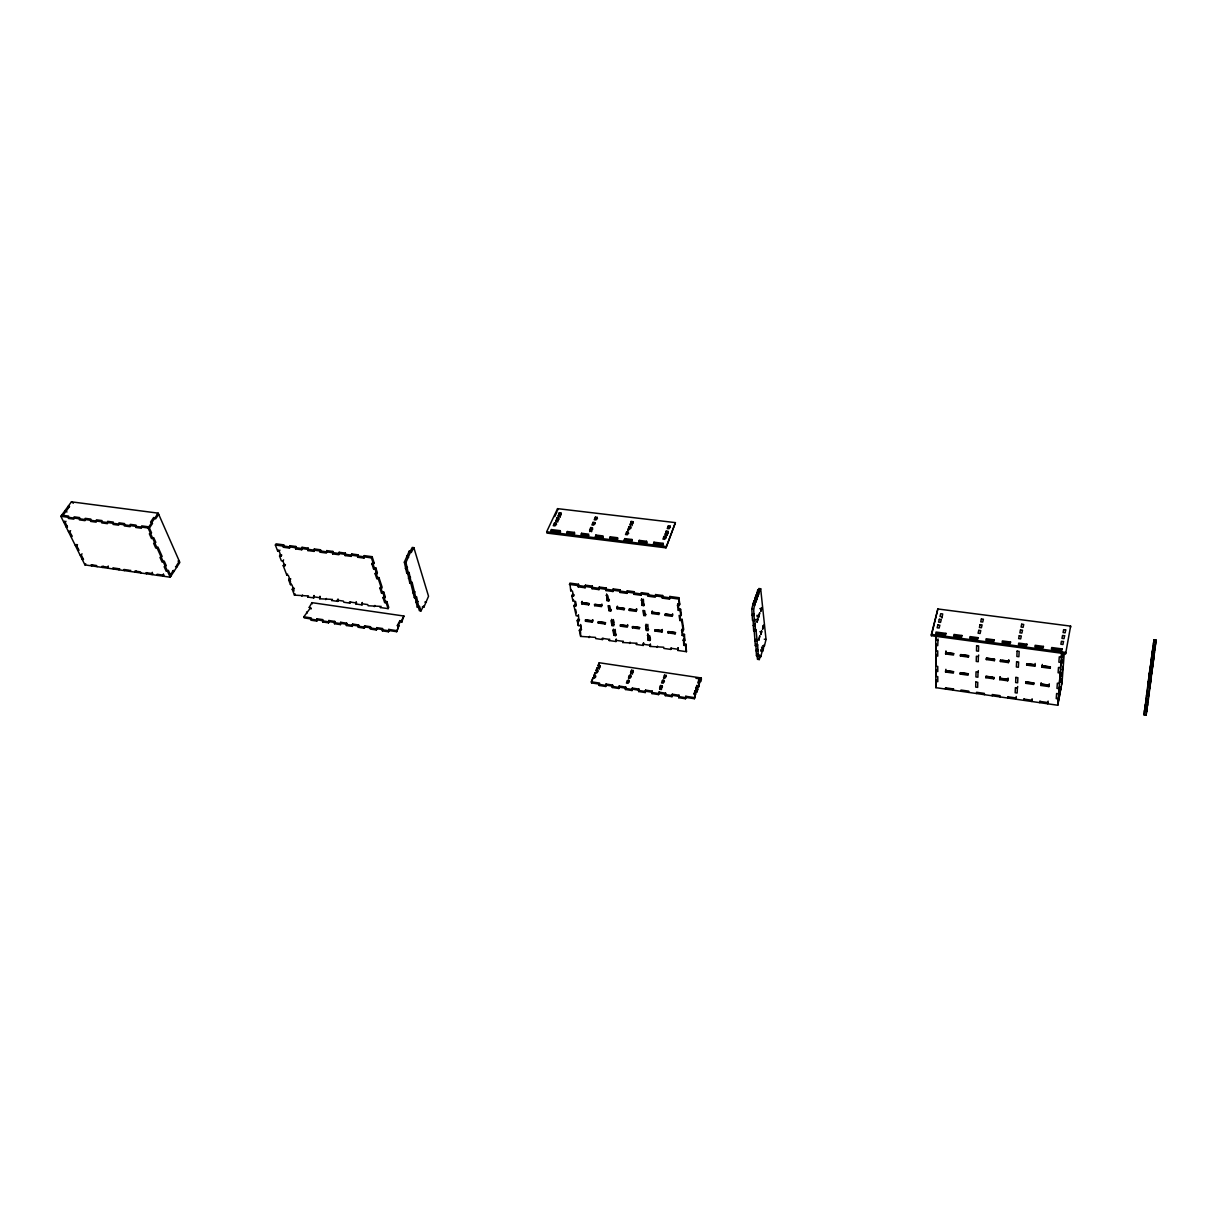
<?xml version="1.0" encoding="UTF-8"?>
<svg xmlns="http://www.w3.org/2000/svg" width="1217" height="1217" viewBox="0 0 1217 1217"><rect width="100%" height="100%" fill="white"/><g stroke="black" fill="none" stroke-linecap="round" stroke-linejoin="round"><path stroke-width="1.5" d="M941.988 618.069L942.688 613.931L940.726 613.672L940.011 616.471L941.988 616.73M945.563 670.734L953.367 671.83L953.367 673.107L945.548 672.012L945.898 669.304M945.609 653.955L945.959 651.217L945.609 653.955L953.504 655.035L953.519 653.727L945.609 652.647M960.213 674.081L960.228 672.803L968.093 673.914L968.063 675.192L960.213 674.081L960.548 672.651L968.397 673.746M960.426 655.993L960.441 654.685L968.397 655.78L968.367 657.089L960.426 655.993L960.776 654.563L968.702 655.644L968.367 657.089M960.974 691.286L960.989 690.039L968.778 691.15L968.747 692.412M976.536 693.538L976.566 692.275L984.401 693.401L984.355 694.664M978.012 672.088L977.905 677.215L975.928 676.941L976.034 671.799L978.012 672.088L978.346 670.643M978.377 656.495L978.255 661.713L976.262 661.44L976.384 656.222L978.377 656.495L978.711 655.05M985.816 677.686L985.861 676.409L993.787 677.519L993.741 678.812L985.816 677.686L986.135 676.256L992.479 677.139M986.318 659.553L986.363 658.245L994.38 659.34L994.35 660.664L986.318 659.553L986.652 658.108L994.669 659.203L994.35 660.664M992.205 695.789L992.235 694.527L1000.115 695.668L1000.07 696.93M999.705 679.649L1000.07 676.926L999.705 679.649L1007.676 680.775L1008.041 678.036L1007.98 679.329L1000.024 678.204M1000.374 661.485L1000.42 660.177L1008.482 661.287L1008.437 662.596L1000.374 661.485L1000.693 660.04M1007.676 680.775L1007.737 679.482L999.75 678.371M1008.437 662.596L1008.802 659.827L1008.482 661.287M1016.225 696.489L1015.86 699.197L1016.165 697.752M1017.397 687.94L1017.153 693.036L1015.161 692.747L1015.404 687.666L1017.397 687.94L1017.701 686.494M1025.703 683.315L1025.764 682.022L1033.826 683.163L1033.75 684.456L1025.703 683.315L1025.992 681.855M1026.661 665.106L1026.737 663.782L1034.876 664.908L1034.8 666.216L1026.661 665.106L1026.965 663.645M1032.122 698.786L1031.757 701.494L1032.046 700.049M1040.809 685.445L1041.098 683.984L1049.191 685.125L1048.902 686.586L1040.809 685.445L1041.174 682.691M1041.95 667.205L1042.026 665.882L1050.225 667.007L1050.134 668.331L1041.95 667.205L1042.315 664.421M1048.902 686.586L1049.267 683.832M935.721 636.582L935.873 687.666L1057.786 705.252L1061.604 653.514M1058.06 703.791L1058.531 697.447L1058.258 698.908L1056.234 698.619L1056.599 693.523L1058.623 693.796L1059.277 687.194L1059.003 688.67L1056.98 688.381L1057.345 683.209L1059.383 683.482L1060.433 671.571L1060.159 673.047L1058.105 672.758L1058.486 667.479L1060.555 667.768L1061.224 660.983L1060.95 662.459L1058.881 662.17L1059.262 656.83L1061.33 657.104L1061.878 652.053M1058.866 699.41L1058.957 698.147L1058.151 702.528M1059.414 696.489L1060.037 692.321L1059.946 693.599M1060.479 690.693L1060.707 688.716M1061.011 687.818L1061.118 686.54L1060.57 689.43M1061.543 684.943L1062.182 680.805M1064.297 652.723L1062.076 682.068L1057.786 705.252M931.385 634.376L931.385 635.715L1065.62 653.772L1065.727 652.418L931.385 634.376L937.851 608.972L1070.625 626.131L1070.519 627.485M1148.042 683.65L1145.79 700.916L1147.89 701.205L1148.103 699.699L1146.003 699.41L1145.349 705.723M1151.845 656.693L1150.08 669.122L1152.316 651.658L1154.461 651.932L1152.043 669.365L1149.898 669.076L1149.198 674.477L1151.343 674.766L1151.556 673.26L1149.411 672.971L1147.829 685.156L1149.943 685.445L1150.156 683.939M1144.01 714.866L1144.68 709.754L1146.764 710.043L1146.551 711.549L1144.467 711.245L1145.121 706.088L1147.22 706.392L1146.095 715.17L1144.01 714.866L1145.76 702.772M1152.316 651.658L1153.168 645.71L1155.313 645.984L1154.644 650.563L1152.499 650.289M1152.742 648.676L1152.925 647.307L1155.055 647.581M1146.353 698.543L1146.186 699.821L1148.255 700.11L1148.422 698.832M1146.779 695.592L1145.927 701.494L1147.996 701.783L1147.159 707.701M1147.19 692.671L1149.274 676.515L1147.692 687.575M1149.669 673.488L1151.662 658.017M1152.088 654.807L1154.02 639.792L1156.15 640.066L1152.195 669.396M1147.22 706.392L1152.043 669.365M1147.403 706.012L1147.57 704.734M1151.358 676.789L1147.996 701.783M1153.777 658.306L1149.776 687.864M1146.095 715.17L1146.992 708.979L1144.923 708.69M1154.02 639.792L1153.351 644.341L1155.481 644.614L1156.15 640.066M1149.198 674.477L1149.411 672.971M1147.859 686.266L1149.441 675.207M1065.62 653.772L1070.625 626.131M1048.111 701.083L1047.746 703.806L1047.822 702.544L1039.82 701.388L1039.744 702.65L1040.018 701.19M1050.134 668.331L1050.423 666.87L1042.239 665.745M1034.876 664.908L1035.165 663.448M1034.8 666.216L1035.089 664.756L1028.593 663.873M1024.09 698.893L1023.801 700.353L1023.862 699.09L1031.833 700.231M1008.254 696.611L1007.95 698.056L1008.011 696.809L1015.921 697.95M993.741 678.812L994.061 677.367M953.565 688.746L953.23 690.161L953.246 688.913L945.503 687.803L945.503 689.05L945.852 687.635M945.548 672.012L945.898 670.582L953.702 671.678M935.873 687.666L936.208 679.984L935.858 681.398L937.79 681.672L937.775 676.637L935.843 676.348L936.177 669.852L935.827 671.282L937.775 671.556L937.759 666.444L935.812 666.171L936.132 654.427L935.782 655.857L937.744 656.115L937.729 650.912L935.767 650.639L936.101 643.976L935.751 645.406L937.729 645.664L938.064 638.971M931.385 635.715L937.851 608.972M759.271 659.568L758.723 654.64L756.928 654.381L757.476 659.31L759.271 659.568L760.64 655.507L760.777 656.739L758.982 656.48M760.655 649.878L762.451 650.137L760.777 656.739M760.792 651.11L762.587 651.354L764.246 644.782L764.382 646.014L762.603 645.755M760.671 588.754L759.743 591.432L759.606 590.123L757.78 589.88L757.917 591.188L758.845 588.526L760.671 588.754L766.041 639.457L764.382 646.014M758.723 654.64L758.267 655.993L756.472 655.735L756.928 654.381M761.675 631.942L760.762 634.635L761.538 630.695L761.675 631.942L759.88 631.699M757.172 646.06L757.628 644.706L755.818 644.447L755.346 645.801L757.172 646.06L757.065 639.686L755.94 629.569L755.483 630.938L753.642 630.68L753.156 620.792M756.472 655.735L755.818 644.447M758.267 655.993L757.628 644.706M755.346 645.801L754.114 629.326L753.642 630.68M758.845 616.928L759.621 612.957L758.845 616.928L757.02 616.669M757.917 619.62L756.989 622.313L757.78 618.342L757.917 619.62L756.092 619.362M761.614 608.88L760.686 611.558L761.477 607.602L761.614 608.88L759.788 608.637M754.023 600.635L754.16 601.928L755.909 595.235L757.75 595.478L756.016 602.172L755.863 600.879L754.023 600.635L751.802 608.713L752.502 620.442L754.327 620.685L754.799 619.331L755.483 630.938M754.327 620.685L753.658 608.956L755.863 600.879M759.606 590.123L757.887 596.786L757.75 595.478M755.909 595.235L756.046 596.543L757.78 589.88M695.105 691.88L694.162 694.511L694.937 690.739L696.626 690.997L696.793 692.138L695.105 691.88L694.937 690.739M696.793 692.138L697.737 689.522L696.063 689.263L695.881 688.122L696.824 685.506L698.512 685.764L698.68 686.92L697.006 686.662L696.824 685.506M698.71 680.318L698.877 681.459L700.566 681.718L700.399 680.562L698.71 680.318L697.767 682.904L699.456 683.163L698.68 686.92M696.063 689.263L697.006 686.662M694.238 697.569L685.779 696.276L685.962 697.417L694.42 698.71L695.668 693.614L693.979 693.371M696.626 690.997L697.569 688.381L695.881 688.122M698.512 685.764L699.456 683.163M700.399 680.562L701.327 677.975L599.236 662.748L598.186 665.273L598.429 666.414L600.042 666.642L598.992 669.183L599.798 665.516L598.186 665.273M694.42 698.71L695.668 693.614M700.566 681.718L701.327 677.975M598.764 668.042L597.136 667.798L596.087 670.324L597.714 670.567L596.665 673.107L595.037 672.864L593.987 675.42L595.6 675.663L594.55 678.219L592.922 677.96L591.34 681.809L599.479 683.056L599.19 685.475L605.731 686.479L606.005 684.045L612.562 685.049L612.273 687.483L618.845 688.487L619.134 686.069L625.721 687.073L625.432 689.507L632.034 690.526L632.323 688.077L638.94 689.096L638.651 691.53L645.284 692.549L645.573 690.115L652.236 691.134L651.947 693.584L658.61 694.603L658.914 692.154L665.608 693.188L665.303 695.637L672.012 696.672L672.316 694.207L679.04 695.242L678.736 697.706L685.49 698.741L685.779 696.276M685.49 698.741L685.962 697.417M678.736 697.706L679.04 695.242M686.449 651.688L685.992 644.249L684.258 644.006L683.482 639.092L683.756 645.329L685.506 645.588L686.449 651.688L677.747 650.426L678.052 647.885L677.747 650.426M672.012 696.672L672.316 694.207M665.303 695.637L665.608 693.188M685.506 645.588L685.992 644.249M683.969 635.73L684.471 634.407L682.722 634.148L681.946 629.189L682.22 635.487L683.969 635.73L684.745 640.674L682.98 640.416M684.745 640.674L684.471 634.407M683.756 645.329L684.258 644.006M662.215 685.779L661.424 689.522L659.766 689.263L660.542 685.521L662.215 685.779L662.413 686.92L660.74 686.662M664.665 676.333L663.691 678.903L664.467 675.192L666.14 675.435L666.323 676.576L664.665 676.333L664.467 675.192M658.61 694.603L658.914 692.154M664.178 680.592L663.204 683.178L661.531 682.92L662.52 680.349L664.178 680.592L664.376 681.733L662.717 681.49L662.52 680.349M666.14 675.435L665.151 678.006L663.493 677.763M681.444 630.512L683.209 630.756L683.711 629.432L682.159 619.392L680.379 619.149L679.862 615.772M682.22 635.487L682.722 634.148M650.41 643.915L650.106 646.44L663.676 647.216L663.889 648.433L670.81 649.422L671.312 648.098M659.766 689.263L660.542 685.521M683.209 630.756L681.642 620.731L679.877 620.487L679.086 615.422L680.866 615.665L681.368 614.326L680.592 609.245L678.797 609.002L678.006 603.875L679.786 604.119L679.284 605.457L677.489 605.214L678.006 603.875M651.947 693.584L652.236 691.134M679.877 620.487L680.379 619.149M675.085 633.874L675.602 632.551L668.605 631.562L668.087 632.886L675.085 633.874L674.887 632.627L667.89 631.638L668.087 632.886M681.642 620.731L682.159 619.392M680.866 615.665L680.075 610.569L678.295 610.326L678.797 609.002M680.075 610.569L680.592 609.245M645.284 692.549L645.573 690.115M656.982 647.429L657.499 646.121M672.088 615.087L664.999 614.113L665.212 615.376L672.286 616.35L672.59 613.748M679.284 605.457L678.797 597.669L669.837 596.467L669.517 599.099L662.367 598.14L662.687 595.509L655.567 594.565L655.248 597.182L648.144 596.224L648.463 593.607L641.374 592.664L641.07 595.28L633.996 594.322L634.316 591.721L627.272 590.777L626.953 593.379L619.94 592.436L620.244 589.849L613.246 588.906L612.927 591.508L605.944 590.564L606.264 587.978L599.296 587.035L598.992 589.637L592.04 588.693L592.344 586.107L585.423 585.194L585.118 587.765L578.212 586.837L578.516 584.266L569.906 583.11L570.712 590.777L572.431 591.006L573.526 596.056L571.823 595.828L572.386 594.535L574.105 594.763L573.526 596.056M665.212 615.376L665.729 614.053L672.803 615.011M661.759 630.786L662.276 629.463L661.972 632.019L655.005 631.045L654.792 629.798L661.759 630.786L661.972 632.019M638.651 691.53L638.94 689.096M655.005 631.045L655.522 629.721L662.489 630.695M632.034 690.526L632.323 688.077M650.106 646.44L650.623 645.116M669.517 599.099L669.837 596.467M648.174 640.248L647.824 634.042L648.174 640.248L649.893 640.492L650.41 639.168L649.832 635.913M627.455 680.501L626.436 683.072L628.078 683.315L629.098 680.744L627.455 680.501L627.668 681.626L629.311 681.885L629.098 680.744M629.493 675.359L628.474 677.93L630.117 678.173L631.136 675.618L629.493 675.359L628.687 679.071M631.517 670.263L630.725 673.944L631.517 670.263L633.159 670.506L632.368 674.188M643.245 645.451L643.55 642.926L643.245 645.451L636.4 644.462L636.172 643.245L622.769 642.5L622.541 641.283L615.741 640.309L616.274 639.001L615.985 641.511L609.215 640.538L608.972 639.336L602.217 638.362L602.461 639.564L595.737 638.59L595.478 637.389L580.646 636.415L579.338 630.391L579.9 629.098L581.574 629.341M625.432 689.507L625.721 687.073M633.159 670.506L632.14 673.062L630.512 672.803M662.367 598.14L662.687 595.509M651.78 612.288L652.312 610.964L651.993 613.551L659.036 614.524L658.823 613.262L651.78 612.288L651.993 613.551M647.292 625.721L645.558 625.477L646.425 630.436L648.159 630.68L647.824 624.412M646.425 630.436L646.075 624.169M618.845 688.487L619.134 686.069M636.4 644.462L636.917 643.154M643.778 615.498L642.895 610.462L644.645 610.691L645.527 615.741L643.778 615.498L643.717 610.812M641.998 605.381L641.633 598.962L641.998 605.381L643.747 605.625L644.28 604.301L642.53 604.073M665.973 547.848L675.405 522.625L557.553 508.645L546.676 531.738L546.981 533.092L665.973 547.848L675.405 522.625M648.144 596.224L648.463 593.607M629.569 643.474L630.102 642.165M612.273 687.483L612.562 685.049M605.731 686.479L606.005 684.045M636.232 611.39L636.537 608.804L636.232 611.39L629.265 610.432L629.022 609.169L636.004 610.128M668.011 531.388L667.144 535.404L668.011 531.388L666.186 531.16L665.319 535.176L666.186 531.16M643.747 605.625L643.382 599.205M632.49 627.866L632.262 626.633L639.168 627.607L639.397 628.839L632.49 627.866L633.023 626.557L639.929 627.531M627.09 625.903L620.214 624.929L620.457 626.162L627.318 627.135L627.622 624.595M664.026 536.454L662.93 539.116L664.771 539.344L665.851 536.682L664.026 536.454L664.239 537.838L666.079 538.051L665.851 536.682M668.331 525.911L667.251 528.528L669.091 528.756L670.156 526.124L668.331 525.911L668.544 527.28L670.369 527.493L670.156 526.124M641.07 595.28L641.374 592.664M622.769 642.5L623.302 641.192M662.611 544.668L663.143 543.345L653.955 542.204L653.62 544.912L653.955 542.204M629.265 610.432L629.798 609.108L636.765 610.067M599.19 685.475L599.722 684.182L591.584 682.935L591.34 681.809M615.635 635.593L616.182 634.285L614.479 634.042L613.52 629.174L612.972 630.467L613.946 635.35L615.635 635.593L615.224 629.417M620.457 626.162L620.989 624.853L627.866 625.827M633.996 594.322L634.316 591.721M591.584 682.935L592.922 677.96M595.843 676.789L594.231 676.546L595.037 672.864M598.429 666.414L599.236 662.748M609.215 640.538L609.747 639.244M624.047 609.717L624.58 608.394L617.643 607.45L617.415 606.188L616.867 607.496L617.11 608.759L624.047 609.717L623.804 608.454L616.867 607.496M613.946 635.35L614.479 634.042M612.76 620.883L611.04 620.64L612.014 625.568L613.718 625.812L613.292 619.575L613.946 622.861M646.607 541.306L646.288 543.999L646.607 541.306L639.305 540.394L638.742 541.732L646.851 542.676M612.014 625.568L611.588 619.347M626.953 593.379L627.272 590.777M602.461 639.564L603.008 638.271M617.11 608.759L617.643 607.45M609.626 609.398L611.345 609.626L610.797 610.934L609.078 610.706L608.972 606.051M605.062 624.002L605.61 622.693L598.794 621.735L598.247 623.028L605.062 624.002L604.819 622.769L598.003 621.811L598.247 623.028M619.94 592.436L620.244 589.849M631.44 540.835L632.003 539.496L624.732 538.614L624.412 541.291L624.732 538.614M607.085 600.635L606.644 594.246L607.085 600.635L608.819 600.863L609.382 599.555L607.648 599.327M612.927 591.508L613.246 588.906M592.314 622.191L592.603 619.666L592.314 622.191L585.529 621.248L585.271 620.016L592.055 620.974M605.944 590.564L606.264 587.978M601.304 605.366L594.428 604.423L594.687 605.67L601.563 606.614L601.867 604.058M589.013 637.632L589.56 636.339M629.143 528.041L628.018 530.658L628.9 526.672L630.695 526.885L630.938 528.254L629.143 528.041L628.9 526.672M631.364 522.823L630.254 525.425L631.136 521.454L632.931 521.667L633.175 523.036L631.364 522.823L631.136 521.454M630.695 526.885L629.585 529.501L627.774 529.289M632.064 525.653L632.931 521.667M598.992 589.637L599.296 587.035M585.529 621.248L586.092 619.94L592.862 620.898M580.646 636.415L580.555 632.11M594.687 605.67L595.25 604.362L602.111 605.321M626.649 531.905L625.523 534.537L627.333 534.765L628.459 532.133L626.649 531.905L626.892 533.274L628.702 533.502M617.491 537.716L617.734 539.085L609.687 538.142L610.265 536.819L617.491 537.716L617.171 540.409M588.678 604.849L589.241 603.541L582.411 602.613L582.137 601.35L581.574 602.658L581.848 603.906L588.678 604.849L588.419 603.586L581.574 602.658M579.338 630.391L581.011 630.634L580.524 624.488L581.224 627.729M577.223 620.67L577.786 619.377L579.475 619.605L578.912 620.898L577.223 620.67L578.288 625.538L579.961 625.781M592.04 588.693L592.344 586.107M578.288 625.538L577.786 619.377M581.848 603.906L582.411 602.613M578.912 620.898L578.41 614.691M576.265 604.788L574.561 604.56L573.998 605.853L575.702 606.081L576.265 604.788L575.55 601.457M585.118 587.765L585.423 585.194M602.476 537.245L603.054 535.936L595.858 535.054L595.554 537.731L595.858 535.054M578.212 586.837L578.516 584.266M575.702 606.081L574.622 601.092L572.918 600.848L573.481 599.555M570.712 590.777L571.29 589.484M588.115 535.48L588.693 534.172L581.559 533.289L580.965 534.598L588.967 535.526M590.732 527.539L589.834 531.494L590.732 527.539L592.512 527.752L591.614 531.723M594.839 522.565L593.683 525.151L591.903 524.938L593.059 522.352L594.839 522.565L595.098 523.918L593.333 523.706L593.059 522.352M597.151 517.392L595.995 519.978L594.215 519.765L595.372 517.179L597.151 517.392L597.41 518.761L595.63 518.548L595.372 517.179M574.439 532.407L574.12 535.069L574.439 532.407L567.335 531.54L567.016 534.202L567.335 531.54M559.637 531.966L560.246 530.658L551.423 529.578L550.814 530.871L560.535 532.027L560.246 530.658M557.158 519.34L555.956 521.895L556.854 517.97L558.618 518.183L558.907 519.537L557.158 519.34L556.854 517.97M559.257 512.874L558.344 516.769L559.257 512.874L561.007 513.072L560.094 516.982L561.007 513.072M556.215 523.325L554.998 525.911L553.248 525.698L554.45 523.112L556.215 523.325L556.504 524.679L554.754 524.466L554.45 523.112M557.705 522.108L558.618 518.183M554.739 516.586L557.067 511.642M420.976 610.934L419.5 606.203L418.861 607.435L417.294 607.207L417.933 605.975L419.409 610.706L420.976 610.934L423.501 606.005L423.866 607.192L422.314 606.964M423.866 607.192L428.536 596.239L413.856 547.665L412.259 547.452L409.642 552.335L409.262 551.088L410.859 551.301L411.24 552.548L413.856 547.665M417.294 607.207L414.982 596.436L414.343 597.669L415.91 597.897L416.549 596.665L418.861 607.435M396.346 630.558L388.74 629.417L389.121 630.558L396.712 631.699L398.872 625.69L397.366 625.462L399.891 620.624L401.777 621.993L399.891 620.624M401.412 620.853L403.922 616.03L311.932 602.658L309.24 607.359L311.126 608.698L309.24 607.359M396.712 631.699L398.872 625.69M401.777 621.993L403.922 616.03M414.343 597.669L410.479 581.924L409.825 583.156L411.407 583.384L412.061 582.152L415.91 597.897M400.256 621.765L397.731 626.603L397.366 625.462M310.7 607.572L303.839 616.806L311.156 617.886L310.913 620.214L316.785 621.081L317.029 618.768L322.931 619.636L322.672 621.963L328.575 622.845L328.833 620.518L334.751 621.4L334.508 623.728L340.441 624.61L340.699 622.283L346.647 623.165L346.389 625.508L352.352 626.39L352.611 624.047L358.589 624.945L358.33 627.287L364.339 628.185L364.598 625.827L370.607 626.725L370.348 629.083L376.372 629.98L376.631 627.622L382.686 628.52L382.427 630.878L388.482 631.775L388.74 629.417M388.482 631.775L389.121 630.558M409.825 583.156L407.436 572.112L406.782 573.344L408.364 573.572L409.034 572.325L411.407 583.384M382.427 630.878L383.066 629.661L377.027 628.763L376.631 627.622M376.372 629.98L377.027 628.763M356.216 601.624L355.957 604.012L362.042 604.879L362.316 602.506L361.647 603.708L367.747 604.59L368.158 605.762L380.023 606.355L380.404 607.526L388.101 608.637L388.755 607.42L386.823 601.533L385.287 601.32L383.72 596.573L385.272 596.802L384.618 598.019L383.066 597.806L383.72 596.573M388.101 608.637L386.169 602.765L386.823 601.533M406.782 573.344L404.348 562.178L409.262 551.088M408.364 573.572L405.961 562.406L410.859 551.301M380.404 607.526L381.058 606.309M386.169 602.765L384.633 602.537L385.287 601.32M364.339 628.185L364.598 625.827M383.051 593.257L383.72 592.04L382.153 591.812L380.586 587.02L379.917 588.252L381.499 593.044L383.051 593.257L384.618 598.019M379.917 588.252L381.484 588.465L382.138 587.248L378.974 577.588L377.407 577.36L375.81 572.492L377.376 572.705L376.707 573.937L375.14 573.724L375.81 572.492M381.499 593.044L382.153 591.812M374.273 606.644L374.927 605.427M358.33 627.287L358.589 624.945M352.352 626.39L352.611 624.047M381.484 588.465L378.304 578.805L378.974 577.588M378.304 578.805L376.738 578.592L377.407 577.36M376.707 573.937L375.095 569.039L375.764 567.807L374.197 567.594L372.585 562.665L374.151 562.878L373.482 564.11L371.9 563.897L372.585 562.665M355.957 604.012L356.627 602.795M346.389 625.508L346.647 623.165M340.441 624.61L340.699 622.283M375.095 569.039L373.528 568.826L374.197 567.594M319.752 598.779L320.01 596.421L319.752 598.779L331.343 599.342L331.754 600.513L337.778 601.381L338.037 599.007L337.368 600.224L343.407 601.092L343.833 602.248L349.887 603.13L350.557 601.913M334.508 623.728L334.751 621.4M373.482 564.11L371.444 557.903L372.128 556.671L364.233 555.621L363.959 558.086L357.661 557.249L357.935 554.785L351.652 553.948L351.378 556.397L345.126 555.56L345.385 553.111L339.147 552.275L338.874 554.724L332.652 553.887L332.91 551.438L326.704 550.601L326.445 553.05L320.238 552.229L320.512 549.78L314.336 548.958L314.062 551.392L307.901 550.571L308.175 548.137L302.029 547.315L301.755 549.749L295.625 548.928L295.898 546.494L289.783 545.672L289.524 548.106L283.424 547.285L283.683 544.851L276.076 543.847L275.361 545.033L277.689 551.149L279.195 551.362L281.051 556.23L279.545 556.017L280.26 554.83L281.766 555.028L281.051 556.23M363.959 558.086L364.233 555.621M328.575 622.845L328.833 620.518M331.754 600.513L332.439 599.312M357.661 557.249L357.935 554.785M322.672 621.963L323.342 620.776L317.454 619.894L317.029 618.768M316.785 621.081L317.454 619.894M325.745 599.646L326.43 598.445M345.126 555.56L345.385 553.111M313.773 597.912L314.032 595.554L313.773 597.912L307.81 597.06L307.369 595.904L294.438 595.128L292.232 589.317L292.932 588.13L294.408 588.343M307.81 597.06L308.494 595.858M332.652 553.887L332.91 551.438M301.862 596.193L302.546 595.007M320.238 552.229L320.512 549.78M294.438 595.128L295.138 593.942M314.062 551.392L314.336 548.958M307.901 550.571L308.175 548.137M292.232 589.317L293.708 589.53L291.928 584.845L290.452 584.647L291.152 583.445M290.452 584.647L288.657 579.931L289.357 578.744L290.848 578.957M301.755 549.749L302.029 547.315M288.657 579.931L290.148 580.144L288.353 575.413L286.847 575.2L287.562 574.013M283.211 565.662L283.926 564.475L285.432 564.673L284.717 565.875L283.211 565.662L286.847 575.2M295.625 548.928L295.898 546.494M289.524 548.106L289.783 545.672M284.717 565.875L282.892 561.067L283.607 559.866M277.689 551.149L278.404 549.962M279.195 551.362L279.925 550.16M283.424 547.285L283.683 544.851M170.441 574.926L173.422 570.347L173.94 571.488L172.54 571.29M170.197 577.208L179.857 562.406L158.18 513.148L71.438 501.83L60.85 516.297L84.947 564.901L170.197 577.208L148.078 527.98L60.85 516.297M163.96 575.048L163.2 576.204L163.443 573.907M152.81 573.45L152.049 574.591L152.292 572.309M147.257 572.644L146.496 573.785L145.964 572.644L151.532 573.45M136.198 571.062L135.422 572.188L134.889 571.062L140.427 571.853L140.959 572.994M130.675 570.256L129.915 571.397L129.382 570.256L123.875 569.465L124.408 570.606M148.078 527.98L158.18 513.148M149.402 528.041L152.521 523.462L150.558 522.063L153.661 517.499L155.624 518.883L158.712 514.35L157.297 514.167M119.692 568.674L118.931 569.815L118.384 568.674L112.907 567.898L113.455 569.024M107.994 568.233L108.222 565.981M103.323 566.331L102.547 567.441L102 566.316L107.446 567.107M92.477 564.764L91.701 565.89L91.138 564.749L96.569 565.54L97.117 566.666M84.947 564.901L85.722 563.79M82.147 559.257L83.501 559.455L81.25 554.906L82.041 553.796M78.42 549.034L77.629 550.145L78.983 550.343L76.717 545.748L75.348 545.566L76.154 544.44M76.717 545.748L77.508 544.623M68.456 531.631L70.632 530.703M71.575 535.176L70.769 536.301L72.138 536.499L69.825 531.829M66.935 525.835L66.129 526.946L67.498 527.128L65.17 522.412L63.786 522.23L64.607 521.119M65.17 522.412L65.977 521.302M63.345 514.882L65.52 511.901M64.942 510.714L66.311 510.897L69.567 506.439L68.198 506.257L68.776 507.459M559.546 514.228L561.296 514.426M558.055 515.415L559.805 515.628M630.01 524.055L631.821 524.284M666.399 532.544L668.224 532.757M555.652 520.541L557.416 520.754M665.106 533.807L666.931 534.035M591.006 528.893L592.785 529.106M589.56 530.14L591.356 530.353M566.726 532.833L574.713 533.776M595.28 536.362L603.313 537.305M624.169 539.937L632.247 540.865L632.003 539.496M653.392 543.543L663.371 544.714L663.143 543.345M546.676 531.738L665.76 546.479M1153.777 641.374L1155.907 641.648M73.385 503.199L71.438 501.83M756.837 592.557L758.678 592.801M756.974 593.866L758.815 594.109M754.966 597.927L756.807 598.171M755.103 599.236L756.944 599.479M406.615 556.002L408.212 556.215M407.01 557.249L408.608 557.462M753.08 603.328L754.92 603.586M1151.632 656.267L1153.777 656.556M753.217 604.636L755.072 604.879M1151.465 657.636L1153.61 657.925M275.361 545.033L282.952 546.053M284.139 546.083L295.168 547.696M296.34 547.726L307.46 549.339M308.616 549.369L319.797 550.982M320.953 551.012L332.211 552.655M333.352 552.67L344.7 554.328M345.811 554.343L357.25 556.002M358.346 556.017L371.444 557.903M404.348 562.178L405.961 562.406M569.328 584.419L577.938 585.56M578.79 585.544L591.781 587.415M592.603 587.4L605.701 589.287M606.507 589.256L619.696 591.158M620.487 591.127L633.768 593.044M634.544 593.014L647.931 594.93M648.676 594.9L662.17 596.847M662.9 596.802L678.28 599.007M751.802 608.713L753.658 608.956M1150.81 662.139L1152.955 662.428M405.9 567.168L407.497 567.381M752.38 613.916L754.236 614.159M1150.111 667.57L1152.256 667.859M756.883 615.391L758.708 615.635M405.231 568.4L406.843 568.613M606.081 595.554L607.831 595.798L608.819 600.863M641.085 600.285L642.85 600.529M751.908 615.27L753.764 615.528M937.714 640.401L935.736 640.127L936.086 635.152M408.958 577.025L410.555 577.254M753.551 624.215L755.377 624.473M1148.726 678.325L1150.856 678.614M282.892 561.067L281.386 560.854L279.545 556.017M408.303 578.273L409.901 578.486M753.08 625.568L754.905 625.827M1148.513 679.831L1150.643 680.12M652.525 612.227L659.553 613.201M945.959 652.525L953.854 653.605M1002.306 660.253L1008.741 661.15M644.31 614.174L646.06 614.418M764.261 639.214L766.041 639.457M413.491 591.629L415.073 591.842M755.255 639.442L757.065 639.686M1146.688 694.192L1148.787 694.481M412.837 592.862L414.419 593.09M577.847 615.985L576.158 615.756L573.998 605.853M754.783 640.796L756.609 641.055M1146.46 695.698L1148.574 695.987M177.971 561.067L179.355 561.265L176.404 565.799L176.906 566.924L175.507 566.726M1027.604 682.083L1034.039 682.996M1040.885 684.152L1048.993 685.293M612.547 624.275L614.266 624.504M646.957 629.113L648.691 629.356M761.568 647.201L763.348 647.459M761.705 648.433L763.485 648.676M424.824 602.08L426.391 602.293M416.457 601.228L418.04 601.441M756.381 649.437L758.176 649.68M1145.334 704.597L1147.433 704.886M79.896 554.724L81.25 554.906M415.818 602.461L417.401 602.674M612.972 630.467L614.676 630.71M647.307 635.35L649.026 635.593L649.893 640.492M755.909 650.791L757.719 651.049M648.691 638.925L650.41 639.168M1144.649 710.393L1146.733 710.682M162.682 575.063L157.099 574.257L157.617 575.398M313.347 596.756L319.326 597.623M355.547 602.841L349.477 601.959L349.887 603.13M643.017 644.234L649.893 645.223M677.55 649.209L670.613 648.205L670.81 649.422M311.582 619.012L304.265 617.932L303.839 616.806M329.244 621.644L335.162 622.526M341.095 623.408L347.043 624.306M353.006 625.188L358.985 626.07M364.994 626.968L371.002 627.866M310.487 619.088L316.359 619.955M322.262 620.837L328.164 621.72M334.097 622.602L340.03 623.484M345.978 624.367L351.956 625.264M357.935 626.147L363.944 627.044M369.953 627.942L375.992 628.839M382.032 629.737L388.101 630.634M695.941 678.295L701.509 679.116M631.729 671.404L633.372 671.647M629.706 676.5L631.349 676.743M659.553 688.122L661.227 688.366M606.249 685.186L612.79 686.19M619.362 687.194L625.934 688.213M632.536 689.218L639.153 690.237M645.786 691.256L652.434 692.275M659.112 693.294L665.79 694.329M672.499 695.348L679.223 696.383M598.947 684.334L605.488 685.338M612.045 686.342L618.616 687.362M625.203 688.366L631.806 689.385M638.438 690.404L645.071 691.423M651.734 692.443L658.412 693.462M665.106 694.496L671.83 695.515M678.554 696.55L685.308 697.584M62.265 516.373L61.671 515.187L68.578 516.099L68.35 518.427L73.887 519.157L74.115 516.845L79.668 517.59L79.44 519.902L85.007 520.648L85.236 518.336L90.819 519.081L90.59 521.408L96.173 522.154L96.417 519.826L102.03 520.572L101.787 522.914L107.415 523.66L107.644 521.332L113.287 522.078L113.044 524.421L118.703 525.181L118.947 522.838L124.606 523.599L124.362 525.942L130.052 526.702L130.295 524.36L135.985 525.12L135.741 527.463L141.461 528.239L141.704 525.881L148.854 526.839L151.562 532.848L149.341 533.807L151.501 538.583L153.692 537.625L155.837 542.371L153.631 543.33L155.761 548.046L157.951 547.102L162.165 556.473L159.975 557.416L162.074 562.071L164.249 561.113L166.318 565.738L164.158 566.696L166.227 571.29L168.387 570.347L170.943 576.067M66.311 510.897L66.905 512.083M289.357 578.744L290.544 581.878M292.932 588.13L294.027 591.036M306.547 612.06L306.973 613.201M311.932 602.658L312.343 603.784M337.368 600.224L337.778 601.381M326.704 550.601L327.145 551.849M339.147 552.275L339.573 553.507M361.647 603.708L362.042 604.879M351.652 553.948L352.078 555.18M371.9 563.897L373.528 568.826M375.14 573.724L376.738 578.592M383.066 597.806L384.633 602.537M372.128 556.671L374.151 562.878M375.764 567.807L377.376 572.705M383.72 592.04L385.272 596.802M551.423 529.578L551.727 530.931M575.641 609.504L576.356 612.805M571.823 595.828L572.918 600.848M593.987 675.42L594.231 676.546M557.553 508.645L557.842 509.999M597.136 667.798L597.38 668.939M597.714 670.567L597.958 671.708L596.33 671.465L596.087 670.324M599.798 665.516L600.042 666.642M581.559 533.289L581.832 534.643M610.797 610.934L609.808 605.914L608.089 605.686L609.078 610.706M615.741 640.309L615.985 641.511M610.265 536.819L610.508 538.188M625.644 538.72L625.888 540.089M659.751 692.29L659.949 693.431M639.305 540.394L639.534 541.778M655.567 594.565L655.78 595.858M677.489 605.214L678.295 610.326M678.797 597.669L679.786 604.119M697.569 688.381L697.737 689.522M698.756 685.11L698.923 686.266M762.451 650.137L762.587 651.354M975.821 682.037L975.699 687.103L977.662 687.377L977.783 682.311L975.821 682.037M976.612 645.649L976.49 650.943L978.498 651.217L978.62 645.923L976.612 645.649M1015.876 677.397L1015.647 682.539L1017.64 682.828L1017.884 677.671L1015.876 677.397M1016.606 661.729L1016.362 666.992L1018.386 667.266L1018.644 662.018L1016.606 661.729M1017.108 651.125L1016.864 656.45L1018.888 656.724L1019.146 651.399L1017.108 651.125M1060.25 680.866L1060.144 682.159L1060.783 677.945L1060.25 680.866M1061.604 662.55L1061.498 663.873L1062.152 659.629L1061.604 662.55M1061.33 675.039L1061.239 676.333L1061.863 672.134L1061.33 675.039M1062.7 656.708L1062.593 658.032L1063.247 653.803L1062.7 656.708M1062.411 669.244L1062.319 670.537L1062.943 666.353L1062.411 669.244M1152.073 653.27L1151.89 654.64L1154.035 654.929L1154.218 653.559L1152.073 653.27M1062.106 648.904L1061.832 650.38L1051.442 648.98L1051.716 647.52L1062.106 648.904M1063.491 641.557L1062.943 644.493L1060.859 644.219L1061.422 641.283L1063.491 641.557M1064.601 635.73L1064.038 638.636L1061.969 638.362L1062.532 635.457L1064.601 635.73M1065.681 629.919L1065.149 632.825L1063.08 632.551L1063.628 629.661L1065.681 629.919M1043.441 646.41L1043.152 647.87L1034.891 646.775L1035.18 645.299L1043.441 646.41M1026.95 644.204L1026.646 645.664L1018.446 644.569L1018.751 643.108L1026.95 644.204M1019.253 635.715L1018.644 638.606L1020.683 638.879L1021.291 635.974L1019.253 635.715M1020.47 629.934L1019.861 632.825L1021.9 633.083L1022.508 630.208L1020.47 629.934M1021.687 624.199L1021.078 627.059L1023.117 627.333L1023.71 624.458L1021.687 624.199M1010.566 642.013L1010.262 643.474L1002.093 642.378L1002.412 640.918L1010.566 642.013M994.289 639.838L993.954 641.283L985.846 640.203L986.181 638.758L994.289 639.838M978.757 630.345L978.088 633.22L980.096 633.494L980.765 630.619L978.757 630.345M980.081 624.64L979.411 627.485L981.419 627.759L982.089 624.899L980.081 624.64M981.389 618.966L980.735 621.796L982.743 622.054L983.397 619.225L981.389 618.966M978.103 637.678L977.768 639.123L969.706 638.043L970.04 636.597L978.103 637.678M962.008 635.517L961.658 636.963L953.656 635.883L954.006 634.453L962.008 635.517M946.02 633.388L945.67 634.818L935.706 633.479L936.071 632.049L946.02 633.388M937.866 624.945L937.151 627.789L939.144 628.048L939.859 625.203L937.866 624.945M939.296 619.286L938.581 622.115L940.558 622.374L941.273 619.544L939.296 619.286M759.712 636.065L758.936 640.02L759.712 636.065M763.363 625.355L762.587 629.28L763.363 625.355"/></g></svg>
